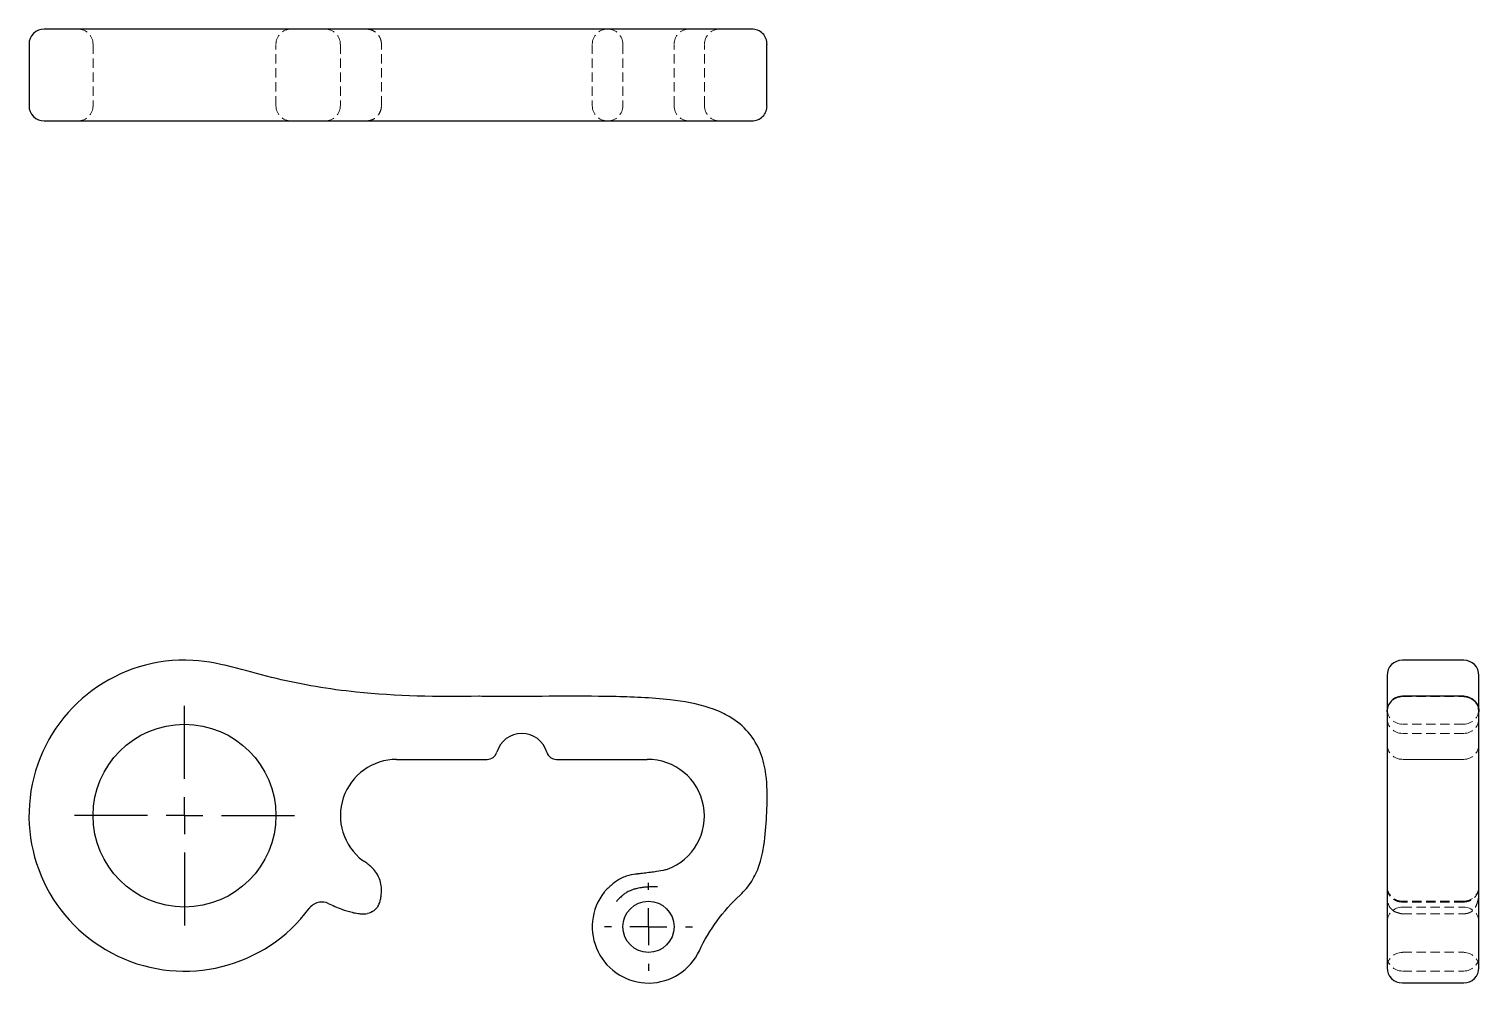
# Model space of a CAD drawing. Header units: millimetres. Extents: x 33 to 229, y 35 to 164.
import ezdxf

# ---------------------------------------------------------------- set-up
doc = ezdxf.new("R2010")
doc.units = ezdxf.units.MM
doc.linetypes.add('HIDDEN', pattern=[1.905, 1.27, -0.635])
doc.layers.add('10', color=7, linetype='Continuous')

# ---------------------------------------------------------------- blocks, each defined once
blk = doc.blocks.new('SW_CENTERMARKSYMBOL_0')
at = {"layer": '10', "color": 0}
for p, q in [((0, 5), (0, 14.87)), ((0, 0), (0, 2.5)), ((-5, 0), (-14.87, 0)), ((0, 0), (-2.5, 0)), ((0, 0), (0, -2.5)), ((0, 0), (2.5, 0)), ((5, 0), (14.87, 0)), ((0, -5), (0, -14.87))]:
    blk.add_line(p, q, dxfattribs=at)
blk = doc.blocks.new('SW_CENTERMARKSYMBOL_1')
at = {"layer": '10', "color": 0}
for p, q in [((0, 5), (0, 5.96)), ((0, 0), (0, 2.5)), ((-5, 0), (-5.96, 0)), ((0, 0), (-2.5, 0)), ((0, 0), (0, -2.5)), ((0, 0), (2.5, 0)), ((5, 0), (5.96, 0)), ((0, -5), (0, -5.96))]:
    blk.add_line(p, q, dxfattribs=at)

msp = doc.modelspace()

# ---------------------------------------------------------------- linework, layer by layer
at = {"color": 7, "linetype": 'Continuous', "lineweight": 25}
for p, q in [((55.05, 164.22), (35.07, 164.22)), ((33, 162.15), (33, 153.85)), ((132.87, 153.85), (132.87, 162.15)), ((35.07, 151.78), (55.05, 151.78)), ((227.15, 78.83), (218.85, 78.83)), ((227.15, 73.94), (218.85, 73.94)), ((227.89, 73.79), (227.15, 73.93)), ((216.78, 71.86), (216.83, 72.35)), ((229.22, 71.86), (229.16, 72.35)), ((82.75, 65.39), (95, 65.39)), ((104.39, 65.39), (116.63, 65.39)), ((216.78, 40.39), (216.78, 37.21)), ((229.22, 37.21), (229.22, 40.39)), ((218.85, 35.14), (227.15, 35.14))]:
    msp.add_line(p, q, dxfattribs=at)
at = {"color": 7, "linetype": 'HIDDEN', "lineweight": 18}
for p, q in [((41.67, 162.15), (41.67, 153.85)), ((66.42, 153.85), (66.42, 162.15)), ((75.14, 162.15), (75.14, 153.85)), ((80.69, 153.85), (80.69, 162.15)), ((109.22, 162.15), (109.22, 153.85)), ((113.37, 162.15), (113.37, 153.85)), ((120.29, 153.85), (120.29, 162.15)), ((124.4, 153.85), (124.4, 162.15)), ((132.88, 162.15), (132.86, 162.15)), ((80.69, 153.85), (80.68, 153.85)), ((132.86, 153.85), (132.88, 153.85)), ((227.15, 70.16), (218.85, 70.16)), ((227.15, 68.9), (218.85, 68.9)), ((218.85, 65.39), (218.85, 65.39)), ((218.85, 65.39), (227.15, 65.39)), ((227.15, 65.39), (218.85, 65.39)), ((227.15, 65.39), (227.15, 65.39)), ((227.15, 46.2), (218.85, 46.2)), ((227.15, 46.09), (218.85, 46.09)), ((218.85, 45.41), (227.15, 45.41)), ((227.15, 46.07), (227.15, 46.07)), ((218.85, 44.5), (227.15, 44.5)), ((218.85, 39.29), (227.15, 39.29)), ((218.85, 36.74), (227.15, 36.74))]:
    msp.add_line(p, q, dxfattribs=at)
at = {"color": 7, "linetype": 'HIDDEN', "lineweight": 18, "flags": 128}
for points in [[(55.18, 78.79), (55.18, 78.79)], [(93.86, 73.94), (93.86, 73.94)], [(93.95, 73.93), (93.95, 73.93)], [(78.16, 51.71), (78.16, 51.71)], [(78.3, 51.62), (78.3, 51.62)], [(117.92, 50.22), (117.92, 50.22)], [(117.93, 50.22), (117.93, 50.22)], [(119.1, 50.44), (119.1, 50.44)], [(119.39, 50.53), (119.39, 50.53)], [(110.98, 47.59), (110.98, 47.59)], [(70.98, 45.29), (70.98, 45.29)], [(73.48, 45.9), (73.48, 45.9)], [(80.26, 45.6), (80.26, 45.6)], [(80.62, 46.68), (80.62, 46.68)], [(80.64, 46.81), (80.64, 46.81)], [(78.83, 44.55), (78.83, 44.55)], [(123.72, 39.51), (123.72, 39.51)]]:
    msp.add_lwpolyline(points, dxfattribs=at)
at = {"color": 7, "linetype": 'Continuous', "lineweight": 25}
for centre, radius in [((54.04, 57.78), 12.37), ((116.83, 42.74), 3.46)]:
    msp.add_circle(centre, radius, dxfattribs=at)
for centre, radius, start, end in [((35.07, 162.15), 2.07, 90, 180), ((35.07, 153.85), 2.07, 180, 270), ((54.04, 57.78), 21.04, 86.9544, 323.3595), ((55.05, 76.72), 2.07, 86.4645, 86.9544), ((218.85, 76.75), 2.07, 90, 180), ((227.15, 76.75), 2.07, 0, 90), ((93.9, 71.86), 2.07, 88.5926, 91.0858), ((99.69, 65.39), 3.51, 16.4136, 163.5864), ((82.75, 57.78), 7.61, 90, 232.9403), ((116.63, 67.47), 2.07, 270, 270.5967), ((116.73, 57.72), 7.67, 290.2969, 90.5967), ((116.83, 42.74), 7.61, 141.9594, 334.8704), ((112.47, 46.15), 2.07, 136.1147, 141.9594), ((73.98, 42.95), 3.8, 142.0354, 143.3595), ((78.58, 47.07), 2.07, 349.178, 352.7451), ((218.85, 37.21), 2.07, 180, 270), ((227.15, 37.21), 2.07, 270, 0)]:
    msp.add_arc(centre, radius, start, end, dxfattribs=at)
at = {"color": 7, "linetype": 'HIDDEN', "lineweight": 18}
for centre, start, end in [((39.6, 162.15), 0, 90), ((68.49, 162.15), 90, 180), ((73.06, 162.15), 0, 90), ((111.3, 162.15), 90, 180), ((111.3, 162.15), 0, 90), ((122.36, 162.15), 90, 180), ((126.47, 162.15), 90, 180), ((39.6, 153.85), 270, 0), ((68.49, 153.85), 180, 270), ((73.06, 153.85), 270, 0), ((111.3, 153.85), 180, 270), ((111.3, 153.85), 270, 0), ((122.36, 153.85), 180, 270), ((126.47, 153.85), 180, 270), ((218.85, 72.23), 180, 270), ((218.85, 70.98), 180, 270), ((227.15, 72.23), 270, 0), ((227.15, 70.98), 270, 0), ((218.85, 67.47), 180, 270), ((218.85, 67.47), 180, 270), ((227.15, 67.47), 270, 0), ((227.15, 67.47), 270, 0), ((218.85, 48.28), 184.2808, 270), ((227.15, 48.28), 270, 355.5865), ((218.85, 43.34), 90, 180), ((227.15, 43.34), 0, 90), ((218.85, 37.21), 90, 180), ((227.15, 37.21), 0, 90), ((218.85, 38.82), 180, 270), ((227.15, 38.82), 270, 0)]:
    msp.add_arc(centre, 2.07, start, end, dxfattribs=at)
at = {"color": 7, "linetype": 'Continuous', "lineweight": 25}
for points, knots in [([(93.9, 164.22), (90.62, 164.22), (87.34, 164.22), (80.79, 164.22), (77.52, 164.22), (72.65, 164.22), (70.22, 164.22), (67.81, 164.22), (66.22, 164.22), (65.42, 164.22), (63.05, 164.22), (61.48, 164.22), (58.29, 164.22), (56.69, 164.22), (55.05, 164.22)], [0, 0, 0, 0, 0.25, 0.25, 0.5, 0.5, 0.625, 0.6875, 0.6875, 0.75, 0.75, 0.875, 0.875, 1, 1, 1, 1]), ([(130.81, 164.22), (130.79, 164.22), (130.73, 164.22), (130.44, 164.22), (130.2, 164.22), (129.67, 164.22), (129.46, 164.22), (128.98, 164.22), (128.71, 164.22), (127.83, 164.22), (127.15, 164.22), (125.68, 164.22), (124.9, 164.22), (123.3, 164.22), (122.49, 164.22), (120.85, 164.22), (120.03, 164.22), (118.38, 164.22), (117.55, 164.22), (115.06, 164.22), (113.39, 164.22), (110.05, 164.22), (108.39, 164.22), (103.39, 164.22), (100.06, 164.22), (96.72, 164.22)], [0, 0, 0, 0, 0.0625, 0.0625, 0.125, 0.125, 0.15625, 0.15625, 0.1875, 0.1875, 0.25, 0.25, 0.3125, 0.3125, 0.375, 0.375, 0.4375, 0.4375, 0.5, 0.5, 0.625, 0.625, 0.75, 0.75, 1, 1, 1, 1]), ([(132.89, 162.15), (132.86, 162.42), (132.79, 162.96), (132.32, 163.65), (131.63, 164.13), (131.08, 164.19), (130.81, 164.22)], [0, 0, 0, 0, 0.250046, 0.500054, 0.749711, 1, 1, 1, 1]), ([(130.81, 151.78), (131.08, 151.81), (131.63, 151.87), (132.32, 152.35), (132.79, 153.04), (132.86, 153.58), (132.89, 153.85)], [0, 0, 0, 0, 0.25036, 0.500074, 0.750056, 1, 1, 1, 1]), ([(55.05, 151.78), (56.69, 151.78), (58.29, 151.78), (61.48, 151.78), (63.05, 151.78), (65.42, 151.78), (66.22, 151.78), (67.81, 151.78), (70.22, 151.78), (72.65, 151.78), (77.52, 151.78), (80.79, 151.78), (87.34, 151.78), (90.62, 151.78), (93.9, 151.78)], [0, 0, 0, 0, 0.125, 0.125, 0.25, 0.25, 0.3125, 0.3125, 0.375, 0.5, 0.5, 0.75, 0.75, 1, 1, 1, 1]), ([(96.72, 151.78), (98.39, 151.78), (100.06, 151.78), (103.39, 151.78), (105.06, 151.78), (108.38, 151.78), (110.04, 151.78), (113.36, 151.78), (115.03, 151.78), (117.53, 151.78), (118.36, 151.78), (120.02, 151.78), (120.85, 151.78), (122.49, 151.78), (123.31, 151.78), (124.9, 151.78), (125.68, 151.78), (127.15, 151.78), (127.83, 151.78), (129.01, 151.78), (129.49, 151.78), (130.21, 151.78), (130.44, 151.78), (130.73, 151.78), (130.79, 151.78), (130.81, 151.78)], [0, 0, 0, 0, 0.125, 0.125, 0.25, 0.25, 0.375, 0.375, 0.5, 0.5, 0.5625, 0.5625, 0.625, 0.625, 0.6875, 0.6875, 0.75, 0.75, 0.8125, 0.8125, 0.875, 0.875, 0.9375, 0.9375, 1, 1, 1, 1]), ([(93.86, 73.94), (88.3, 73.83), (79.03, 74), (68.22, 75.76), (61.18, 77.76), (57.26, 78.67), (55.18, 78.79)], [0.003305, 0.003305, 0.003305, 0.003305, 1.222073, 2.034584, 2.44084, 2.847096, 2.847096, 2.847096, 2.847096]), ([(216.78, 76.72), (216.78, 76.64), (216.78, 76.47), (216.78, 75.91), (216.78, 75.28), (216.78, 74.64), (216.78, 73.86), (216.78, 73.09), (216.78, 72.41), (216.78, 72.03), (216.78, 71.95), (216.78, 71.93)], [0, 0, 0, 0, 0.080182, 0.160484, 0.240789, 0.32099, 0.401192, 0.558959, 0.716904, 0.904784, 1, 1, 1, 1]), ([(229.22, 71.93), (229.22, 71.98), (229.22, 72.1), (229.22, 72.49), (229.22, 72.99), (229.22, 73.53), (229.22, 74.04), (229.22, 74.63), (229.22, 75.28), (229.22, 75.9), (229.22, 76.47), (229.22, 76.64), (229.22, 76.72)], [0, 0, 0, 0, 0.131093, 0.277755, 0.424511, 0.50683, 0.58907, 0.671219, 0.753366, 0.83562, 0.917872, 1, 1, 1, 1]), ([(129.23, 47.03), (129.83, 47.59), (130.9, 48.86), (132.23, 51.81), (132.7, 55.35), (132.9, 59.16), (132.93, 62.8), (132.17, 66.32), (130.49, 69.19), (128.36, 70.91), (126.55, 71.84), (123.79, 72.88), (118.87, 73.68), (111.96, 73.94), (104.34, 73.94), (99.25, 73.9), (96.72, 73.9)], [0, 0, 0, 0, 0.137736, 0.275473, 0.550945, 0.826418, 1.10189, 1.285539, 1.469187, 1.652836, 1.74466, 1.836484, 2.203781, 2.754726, 3.305671, 3.856616, 3.856616, 3.856616, 3.856616]), ([(218.85, 73.93), (218.38, 73.93), (217.3, 73.56), (216.78, 72.48), (216.78, 71.86)], [0, 0, 0, 0, 0.428571, 1, 1, 1, 1]), ([(217.44, 73.36), (217.45, 73.38), (217.6, 73.58), (218.09, 73.84), (218.58, 73.9), (218.85, 73.94)], [0, 0, 0, 0, 0.042757, 0.482153, 1, 1, 1, 1]), ([(227.15, 73.94), (227.77, 73.94), (228.85, 73.41), (229.22, 72.33), (229.22, 71.86)], [0, 0, 0, 0, 0.571429, 1, 1, 1, 1]), ([(227.15, 73.9), (227.62, 73.9), (228.7, 73.52), (229.22, 72.45), (229.22, 71.83)], [0, 0, 0, 0, 0.428571, 1, 1, 1, 1]), ([(216.78, 71.83), (216.78, 71.82), (216.78, 71.84), (216.78, 71.86), (216.78, 71.87), (216.78, 71.83), (216.78, 71.82), (216.78, 71.75), (216.78, 71.71), (216.78, 71.56), (216.78, 71.46), (216.78, 71.19), (216.78, 71), (216.78, 70.59), (216.78, 70.43), (216.78, 70.05), (216.78, 69.83), (216.78, 69.04), (216.78, 68.33), (216.78, 67.02), (216.78, 66.55), (216.78, 65.54), (216.78, 65.02), (216.78, 63.94), (216.78, 63.39), (216.78, 62.29), (216.78, 61.18), (216.78, 60.06), (216.78, 58.95), (216.78, 58.4), (216.78, 57.29), (216.78, 56.74), (216.78, 55.63), (216.78, 55.08), (216.78, 53.42), (216.78, 52.32), (216.78, 50.78), (216.78, 50.28), (216.78, 49.36), (216.78, 48.94), (216.78, 48.56)], [0, 0, 0, 0, 0.125, 0.125, 0.25, 0.25, 0.3125, 0.3125, 0.375, 0.375, 0.4375, 0.4375, 0.5, 0.5, 0.53125, 0.53125, 0.5625, 0.5625, 0.625, 0.625, 0.65625, 0.65625, 0.6875, 0.6875, 0.71875, 0.71875, 0.75, 0.78125, 0.78125, 0.8125, 0.8125, 0.84375, 0.84375, 0.875, 0.875, 0.9375, 0.9375, 0.96875, 0.96875, 1, 1, 1, 1]), ([(229.22, 48.56), (229.22, 48.94), (229.22, 49.36), (229.22, 50.28), (229.22, 50.78), (229.22, 52.32), (229.22, 53.42), (229.22, 55.07), (229.22, 55.63), (229.22, 56.74), (229.22, 57.29), (229.22, 58.4), (229.22, 58.95), (229.22, 60.06), (229.22, 61.18), (229.22, 62.29), (229.22, 63.39), (229.22, 63.94), (229.22, 65.02), (229.22, 65.54), (229.22, 66.55), (229.22, 67.02), (229.22, 67.9), (229.22, 68.29), (229.22, 69), (229.22, 69.3), (229.22, 70.09), (229.22, 70.82), (229.22, 71.18), (229.22, 71.46), (229.22, 71.56), (229.22, 71.71), (229.22, 71.75), (229.22, 71.82), (229.22, 71.83), (229.22, 71.87), (229.22, 71.86), (229.22, 71.84), (229.22, 71.82), (229.22, 71.83)], [0, 0, 0, 0, 0.03125, 0.03125, 0.0625, 0.0625, 0.125, 0.125, 0.15625, 0.15625, 0.1875, 0.1875, 0.21875, 0.21875, 0.25, 0.28125, 0.28125, 0.3125, 0.3125, 0.34375, 0.34375, 0.375, 0.375, 0.40625, 0.40625, 0.4375, 0.4375, 0.5, 0.5625, 0.5625, 0.625, 0.625, 0.6875, 0.6875, 0.75, 0.75, 0.875, 0.875, 1, 1, 1, 1]), ([(117.92, 50.22), (117.65, 50.17), (117.23, 50.11), (116.67, 50.04), (116.24, 49.99), (115.87, 49.95), (115.6, 49.92), (115.46, 49.9), (115.38, 49.89), (115.01, 49.85), (114.44, 49.78), (113.42, 49.46), (112.53, 48.97), (111.9, 48.47), (111.35, 47.97), (111.1, 47.72), (110.98, 47.59)], [0.0002473, 0.0002473, 0.0002473, 0.0002473, 0.065685, 0.0984039, 0.1311228, 0.1638416, 0.1802011, 0.1883808, 0.1924707, 0.1965605, 0.2619982, 0.2947171, 0.327436, 0.3928737, 0.4255926, 0.4583115, 0.4583115, 0.4583115, 0.4583115]), ([(118.06, 48.14), (117.94, 48.14), (117.7, 48.15), (117.34, 48.15), (116.98, 48.13), (116.53, 48.11), (115.97, 48.05), (115.38, 47.95), (114.86, 47.82), (114.51, 47.7), (114.2, 47.56), (113.91, 47.4), (113.55, 47.17), (113.23, 46.91), (112.95, 46.66), (112.71, 46.42), (112.55, 46.25), (112.47, 46.15)], [0, 0, 0, 0, 0.058088, 0.11618, 0.174492, 0.233244, 0.334829, 0.44949, 0.521885, 0.594543, 0.63195, 0.682215, 0.75919, 0.836296, 0.885907, 0.940443, 1, 1, 1, 1]), ([(73.48, 45.9), (73.12, 46.07), (72.17, 46.21), (71.31, 45.71), (70.98, 45.29)], [0, 0, 0, 0, 0.428571, 1, 1, 1, 1]), ([(73.48, 45.9), (74.08, 45.63), (75.1, 45.19), (76.45, 44.75), (77.38, 44.55), (77.96, 44.49), (78.39, 44.49), (78.66, 44.52), (78.83, 44.55)], [0.0813348, 0.0813348, 0.0813348, 0.0813348, 0.2145837, 0.3034163, 0.3478326, 0.3700407, 0.3811448, 0.3922489, 0.3922489, 0.3922489, 0.3922489]), ([(80.26, 45.6), (80.3, 45.67), (80.35, 45.77), (80.44, 45.98), (80.54, 46.3), (80.59, 46.53), (80.62, 46.68)], [0.00714731, 0.00714731, 0.00714731, 0.00714731, 0.00976079, 0.01237427, 0.02282821, 0.04373607, 0.04373607, 0.04373607, 0.04373607])]:
    msp.add_open_spline(points, degree=3, knots=knots, dxfattribs=at)
at = {"color": 7, "linetype": 'HIDDEN', "lineweight": 18}
for points, knots in [([(80.7, 162.15), (80.69, 162.29), (80.67, 162.56), (80.55, 162.95), (80.35, 163.31), (80.01, 163.74), (79.42, 164.13), (78.87, 164.19), (78.58, 164.22)], [0, 0, 0, 0, 0.121135, 0.2421, 0.363653, 0.48749, 0.74192, 1, 1, 1, 1]), ([(113.88, 164.22), (113.91, 164.22), (114, 164.22), (114.19, 164.22), (114.49, 164.22), (114.86, 164.22), (115.43, 164.22), (116.18, 164.22), (117.03, 164.22), (117.6, 164.22), (117.84, 164.22)], [0, 0, 0, 0, 0.022317, 0.082318, 0.154716, 0.264873, 0.373848, 0.583549, 0.818159, 1, 1, 1, 1]), ([(78.58, 151.78), (78.87, 151.8), (79.29, 151.85), (79.77, 152.1), (80.09, 152.36), (80.35, 152.69), (80.54, 153.05), (80.67, 153.44), (80.69, 153.71), (80.7, 153.85)], [0, 0, 0, 0, 0.2697769, 0.3999945, 0.5226302, 0.6411099, 0.75935, 0.8790631, 1, 1, 1, 1]), ([(216.83, 72.35), (216.83, 72.35), (216.85, 72.5), (217.01, 72.88), (217.28, 73.18), (217.44, 73.36)], [0, 0, 0, 0, 0.007381, 0.390509, 1, 1, 1, 1]), ([(217.58, 73.46), (217.77, 73.58), (218.16, 73.83), (218.62, 73.89), (218.85, 73.92)], [0, 0, 0, 0, 0.494524, 1, 1, 1, 1]), ([(218.85, 73.92), (218.85, 73.91), (218.85, 73.89), (218.85, 73.92), (218.85, 73.93)], [0, 0, 0, 0, 0.723094, 1, 1, 1, 1]), ([(218.85, 73.9), (220.23, 73.9), (223, 73.9), (225.77, 73.9), (227.15, 73.9)], [0, 0, 0, 0, 0.499996, 1, 1, 1, 1]), ([(227.15, 73.93), (227.15, 73.92), (227.15, 73.89), (227.15, 73.91), (227.15, 73.92)], [0, 0, 0, 0, 0.180426, 1, 1, 1, 1]), ([(227.15, 73.92), (227.38, 73.89), (227.85, 73.83), (228.23, 73.58), (228.42, 73.46)], [0, 0, 0, 0, 0.504671, 1, 1, 1, 1]), ([(229.16, 72.35), (229.16, 72.36), (229.14, 72.52), (228.96, 72.93), (228.56, 73.42), (228.14, 73.74), (227.91, 73.78), (227.89, 73.79)], [0, 0, 0, 0, 0.013729, 0.250186, 0.647235, 0.974459, 1, 1, 1, 1]), ([(216.78, 48.11), (216.78, 48.1), (216.78, 48.07), (216.78, 48.01), (216.78, 47.94), (216.78, 47.87), (216.78, 47.81), (216.78, 47.74), (216.78, 47.68), (216.78, 47.6), (216.78, 47.53), (216.78, 47.31), (216.78, 46.97), (216.78, 46.6), (216.78, 46.46)], [0, 0, 0, 0, 0.095113, 0.198324, 0.310118, 0.361988, 0.413945, 0.465998, 0.518151, 0.551871, 0.593774, 0.643884, 0.864562, 1, 1, 1, 1]), ([(216.78, 47.79), (216.78, 47.5), (216.79, 46.94), (216.86, 46.28), (216.97, 45.79), (217.09, 45.46), (217.22, 45.26), (217.31, 45.22), (217.33, 45.21)], [0, 0, 0, 0, 0.2727027, 0.529849, 0.6848965, 0.8250561, 0.9550177, 1, 1, 1, 1]), ([(218.85, 46.09), (218.71, 46.1), (218.44, 46.12), (218.04, 46.24), (217.67, 46.44), (217.35, 46.71), (217.09, 47.01), (216.91, 47.32), (216.8, 47.6), (216.78, 47.72), (216.78, 47.79)], [0, 0, 0, 0, 0.110014, 0.21955, 0.329132, 0.441944, 0.562718, 0.695398, 0.841557, 1, 1, 1, 1]), ([(227.15, 44.49), (227.29, 44.5), (227.5, 44.52), (227.8, 44.6), (228.01, 44.68), (228.24, 44.8), (228.47, 44.99), (228.71, 45.3), (228.93, 45.76), (229.1, 46.36), (229.2, 47.04), (229.22, 47.54), (229.22, 47.79)], [0, 0, 0, 0, 0.074543, 0.109982, 0.14668, 0.188928, 0.267606, 0.361808, 0.503841, 0.661103, 0.828445, 1, 1, 1, 1]), ([(229.22, 47.79), (229.22, 47.75), (229.21, 47.69), (229.1, 47.42), (228.95, 47.13), (228.79, 46.89), (228.61, 46.68), (228.34, 46.45), (227.97, 46.25), (227.57, 46.12), (227.29, 46.1), (227.15, 46.09)], [0, 0, 0, 0, 0.184875, 0.345229, 0.47682, 0.533524, 0.586518, 0.688206, 0.790437, 0.894623, 1, 1, 1, 1]), ([(229.22, 47.07), (229.22, 47.19), (229.22, 47.37), (229.22, 47.55), (229.22, 47.69), (229.22, 47.82), (229.22, 47.96), (229.22, 48.02), (229.22, 48.06)], [0, 0, 0, 0, 0.215979, 0.299798, 0.400935, 0.554821, 0.707056, 1, 1, 1, 1]), ([(218.38, 44.61), (218.26, 44.64), (217.9, 44.74), (217.51, 44.95), (217.35, 45.19), (217.34, 45.21)], [0, 0, 0, 0, 0.288416, 0.934877, 1, 1, 1, 1]), ([(218.38, 44.61), (218.38, 44.61), (218.53, 44.52), (218.69, 44.51), (218.85, 44.49)], [0, 0, 0, 0, 0.021847, 1, 1, 1, 1]), ([(227.15, 44.5), (227.15, 44.5), (227.15, 44.5), (227.15, 44.5), (227.15, 44.5)], [0, 0, 0, 0, 0.847271, 1, 1, 1, 1])]:
    msp.add_open_spline(points, degree=3, knots=knots, dxfattribs=at)
at = {"color": 7, "linetype": 'Continuous', "lineweight": 25}
for points in [[(96.72, 164.22), (95.78, 164.22), (94.84, 164.22), (93.9, 164.22)], [(93.9, 151.78), (94.84, 151.78), (95.78, 151.78), (96.72, 151.78)], [(96.72, 73.9), (95.8, 73.9), (94.87, 73.91), (93.95, 73.93)], [(95, 65.39), (95.29, 65.39), (95.88, 65.59), (96.24, 66.1), (96.32, 66.38)], [(103.06, 66.38), (103.14, 66.1), (103.5, 65.59), (104.09, 65.39), (104.39, 65.39)], [(78.16, 51.71), (78.2, 51.68), (78.25, 51.65), (78.3, 51.62)], [(80.64, 46.81), (80.67, 47.03), (80.71, 47.49), (80.69, 48.26), (80.47, 49.26), (79.94, 50.19), (79.39, 50.78), (78.84, 51.25), (78.48, 51.5), (78.3, 51.62)], [(119.1, 50.44), (118.7, 50.36), (118.31, 50.28), (117.93, 50.22)], [(119.1, 50.44), (119.19, 50.46), (119.29, 50.49), (119.39, 50.53)], [(216.78, 48.56), (216.78, 46.26), (216.78, 43.47), (216.78, 40.39)], [(229.22, 40.39), (229.22, 43.47), (229.22, 46.26), (229.22, 48.56)], [(80.26, 45.6), (79.97, 45.06), (79.43, 44.67), (78.83, 44.55)], [(123.72, 39.51), (125.05, 42.34), (126.93, 44.92), (129.23, 47.03)]]:
    msp.add_open_spline(points, degree=3, dxfattribs=at)

# ---------------------------------------------------------------- block references
at = {"layer": '10'}
for name, p in [('SW_CENTERMARKSYMBOL_0', (54.04, 57.78)), ('SW_CENTERMARKSYMBOL_1', (116.83, 42.74))]:
    msp.add_blockref(name, p, dxfattribs=at)

doc.saveas('drawing.dxf')
